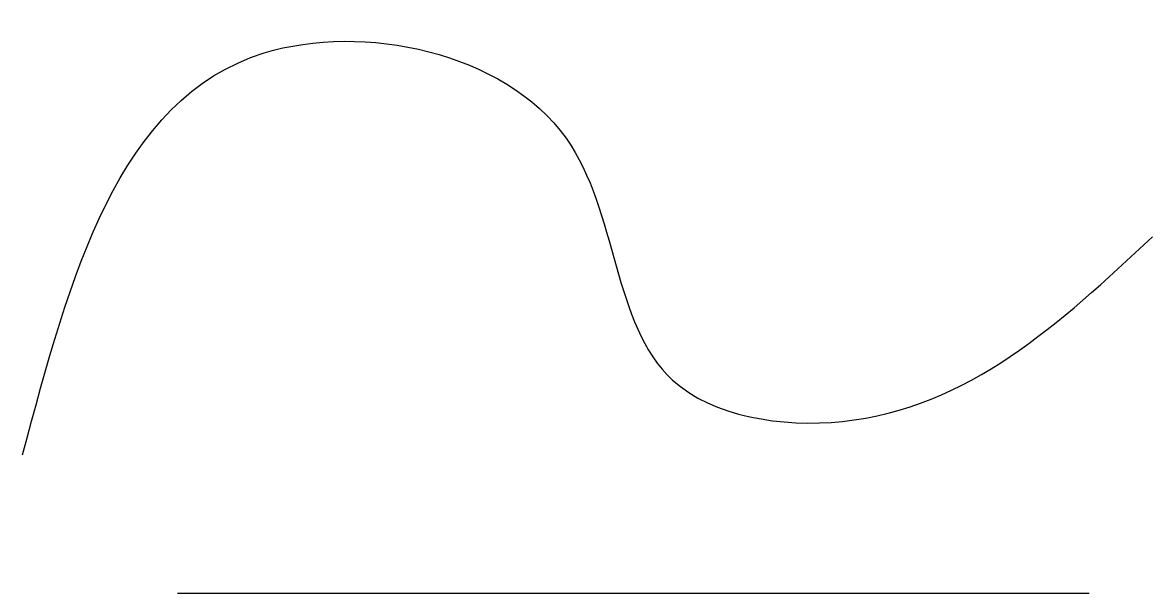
# Model space of a CAD drawing. Header units: millimetres. Extents: x 1060 to 1264, y 570 to 673.
import ezdxf

# ---------------------------------------------------------------- set-up
doc = ezdxf.new("R2010")
doc.units = ezdxf.units.MM

msp = doc.modelspace()

# ---------------------------------------------------------------- linework, layer by layer
msp.add_line((1253.01, 569.89), (1088.1, 569.89))
msp.add_open_spline([(1060.08, 595), (1068.67, 627.24), (1083, 681.06), (1168.98, 663.49), (1166.04, 604.88), (1223.08, 595.81), (1247.79, 618.88), (1264.43, 634.41)], degree=3, knots=[0, 0, 0, 0, 84.807755, 141.586692, 189.384787, 221.030176, 286.258607, 286.258607, 286.258607, 286.258607])

doc.saveas('drawing.dxf')
